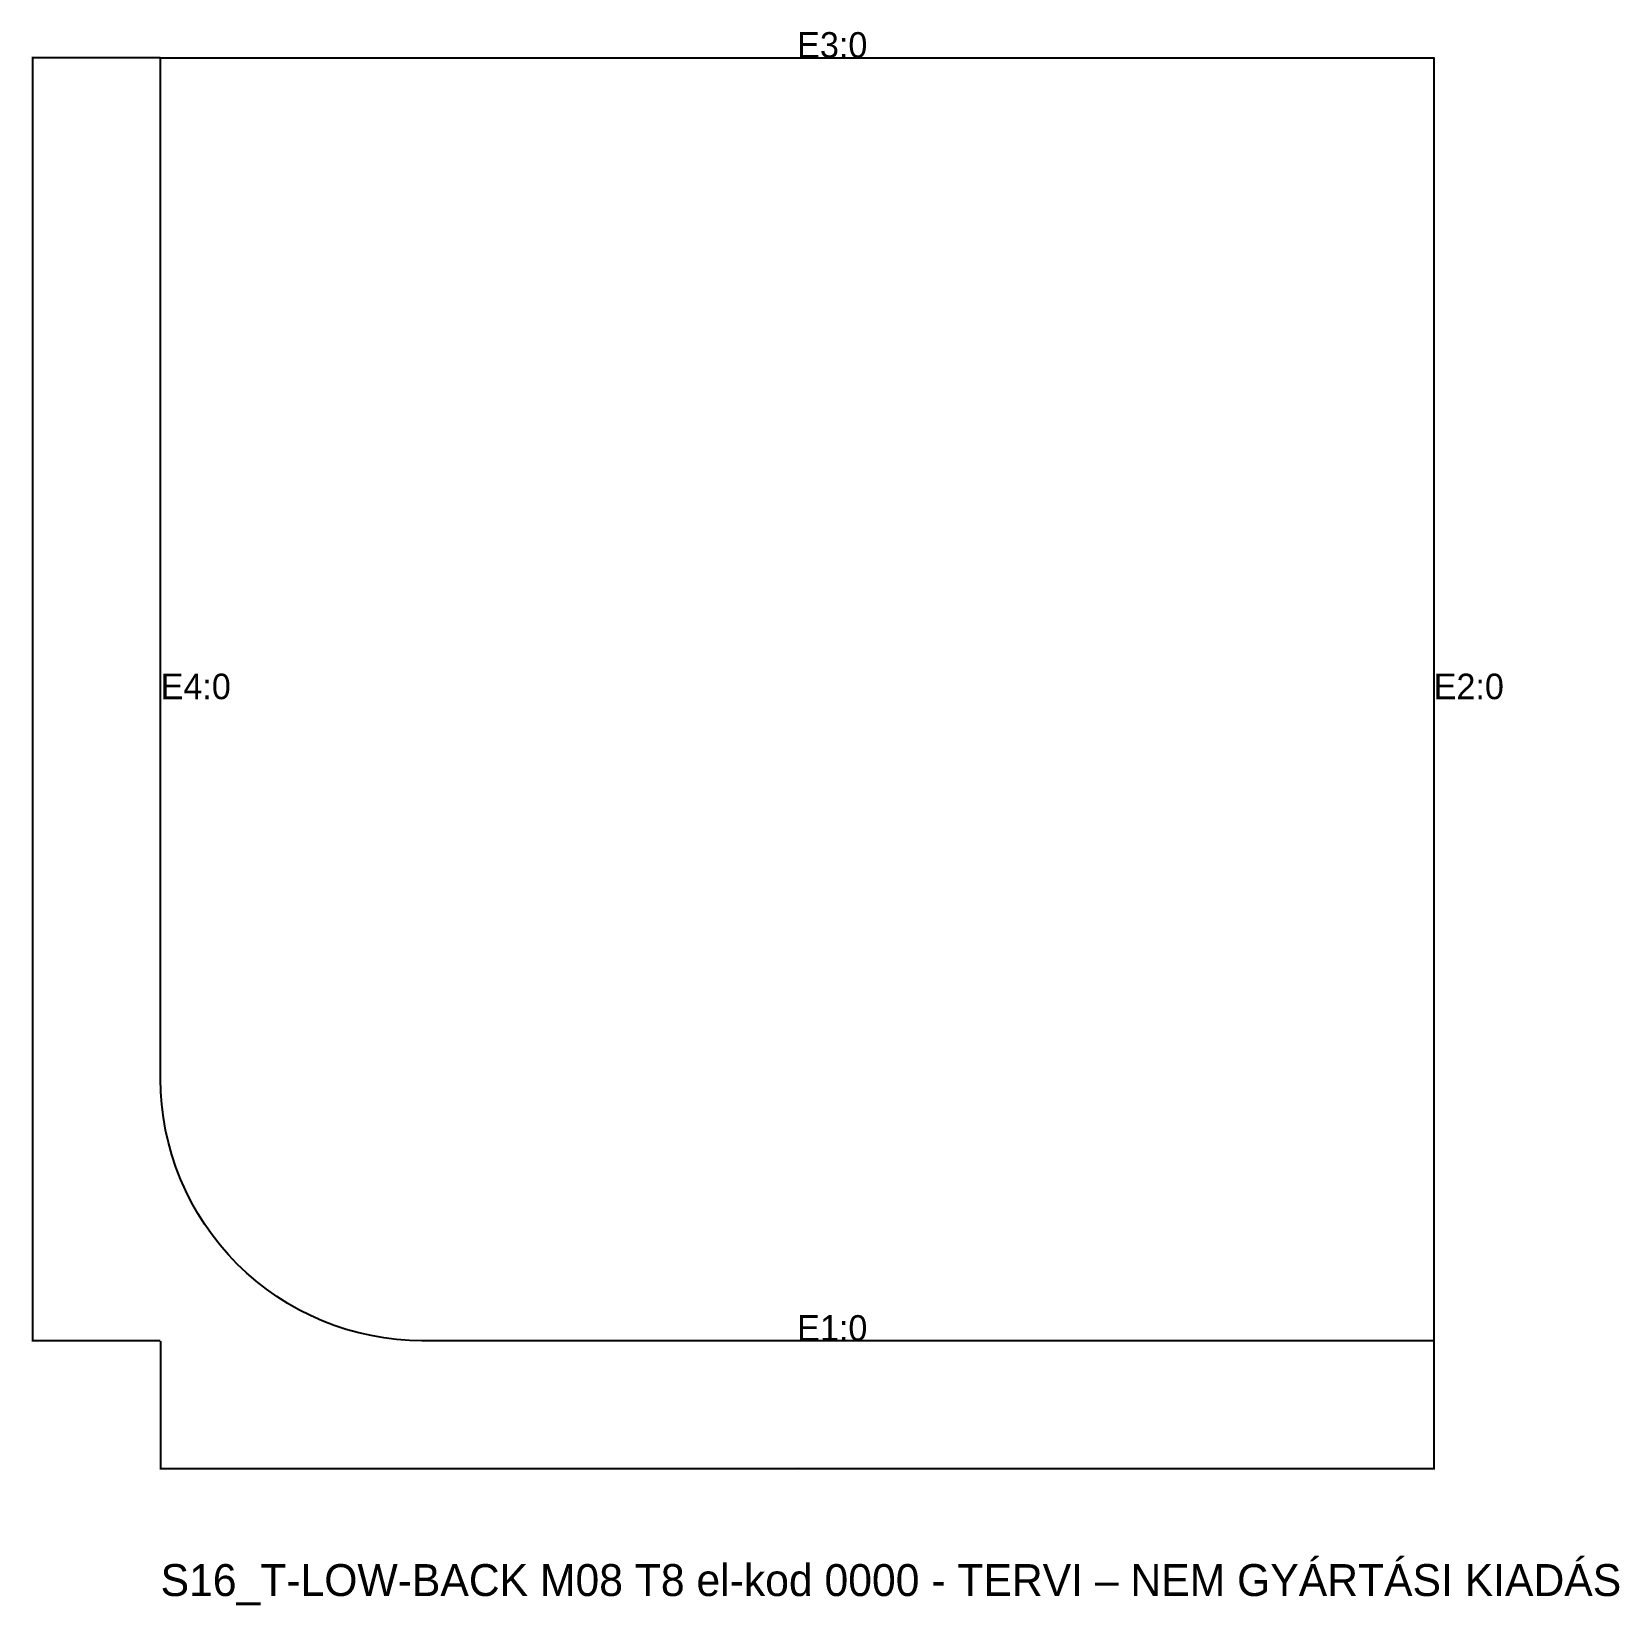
# Model space of a CAD drawing. Header units: millimetres. Extents: x -40 to 457, y -83 to 410.
import ezdxf

# ---------------------------------------------------------------- set-up
doc = ezdxf.new("R2010")
doc.units = ezdxf.units.MM
for name, color, linetype in [('KONTUR', 7, 'Continuous'), ('MERET', 8, 'Continuous'), ('SZOVEG', 7, 'Continuous')]:
    doc.layers.add(name, color=color, linetype=linetype)
doc.styles.add('OpenSansCondensed-Light', font='OpenSansCondensed-Light.ttf')
doc.dimstyles.new('EZDXF', dxfattribs={"dimtxt": 0.25, "dimasz": 0.175, "dimexe": 0.375, "dimexo": 0.125, "dimgap": 0.1, "dimtad": 1, "dimlfac": 100, "dimzin": 12, "dimdsep": 46, "dimtxsty": 'OpenSansCondensed-Light', "dimblk": 'ARCHTICK', "dimcen": 2.5, "dimazin": 3, "dimtfac": 0.5, "dimtmove": 2, "dimatfit": 3})

# ---------------------------------------------------------------- blocks, each defined once
blk = doc.blocks.new('_ARCHTICK')
at = {"color": 0, "linetype": 'BYBLOCK', "const_width": 0.15}
blk.add_lwpolyline([(-0.5, -0.5), (0.5, 0.5)], dxfattribs=at)

msp = doc.modelspace()

# ---------------------------------------------------------------- linework, layer by layer
at = {"layer": 'KONTUR'}
msp.add_lwpolyline([(0, 402), (399, 402), (399, 0), (82, 0), (82, 0), (77.97645, 0.09877), (73.96259, 0.39485), (69.9681, 0.88753), (66.00259, 1.57561), (62.07563, 2.45744), (58.19666, 3.53089), (54.37503, 4.79339), (50.61996, 6.24188), (46.94048, 7.87288), (43.34547, 9.68246), (39.84357, 11.66625), (36.44324, 13.81949), (33.15266, 16.13698), (29.97975, 18.61314), (26.93217, 21.24201), (24.01724, 24.01724), (21.24201, 26.93217), (18.61314, 29.97975), (16.13698, 33.15266), (13.81949, 36.44324), (11.66625, 39.84357), (9.68246, 43.34547), (7.87288, 46.94048), (6.24188, 50.61996), (4.79339, 54.37503), (3.53089, 58.19666), (2.45744, 62.07563), (1.57561, 66.00259), (0.88753, 69.9681), (0.39485, 73.96259), (0.09877, 77.97645), (0, 82)], close=True, dxfattribs=at)

# ---------------------------------------------------------------- texts
at = {"layer": 'SZOVEG'}
for s, height, p in [('E3:0', 8, (199.5, 402)), ('E4:0', 8, (0, 201)), ('E2:0', 8, (399, 201)), ('E1:0', 8, (199.5, 0)), ('S16_T-LOW-BACK M08 T8 el-kod 0000 - TERVI – NEM GYÁRTÁSI KIADÁS', 10, (0, -80))]:
    msp.add_text(s, height=height, dxfattribs=at).set_placement(p)

# ---------------------------------------------------------------- dimensions: what is measured, and where the dimension line sits
at = {"layer": 'MERET'}
msp.add_linear_dim(base=(-40, 0), p1=(0, 0), p2=(0, 402), angle=90, dimstyle='EZDXF', dxfattribs=at).render()
msp.add_linear_dim(base=(0, -40), p1=(0, 0), p2=(399, 0), dimstyle='EZDXF', dxfattribs=at).render()

doc.saveas('drawing.dxf')
